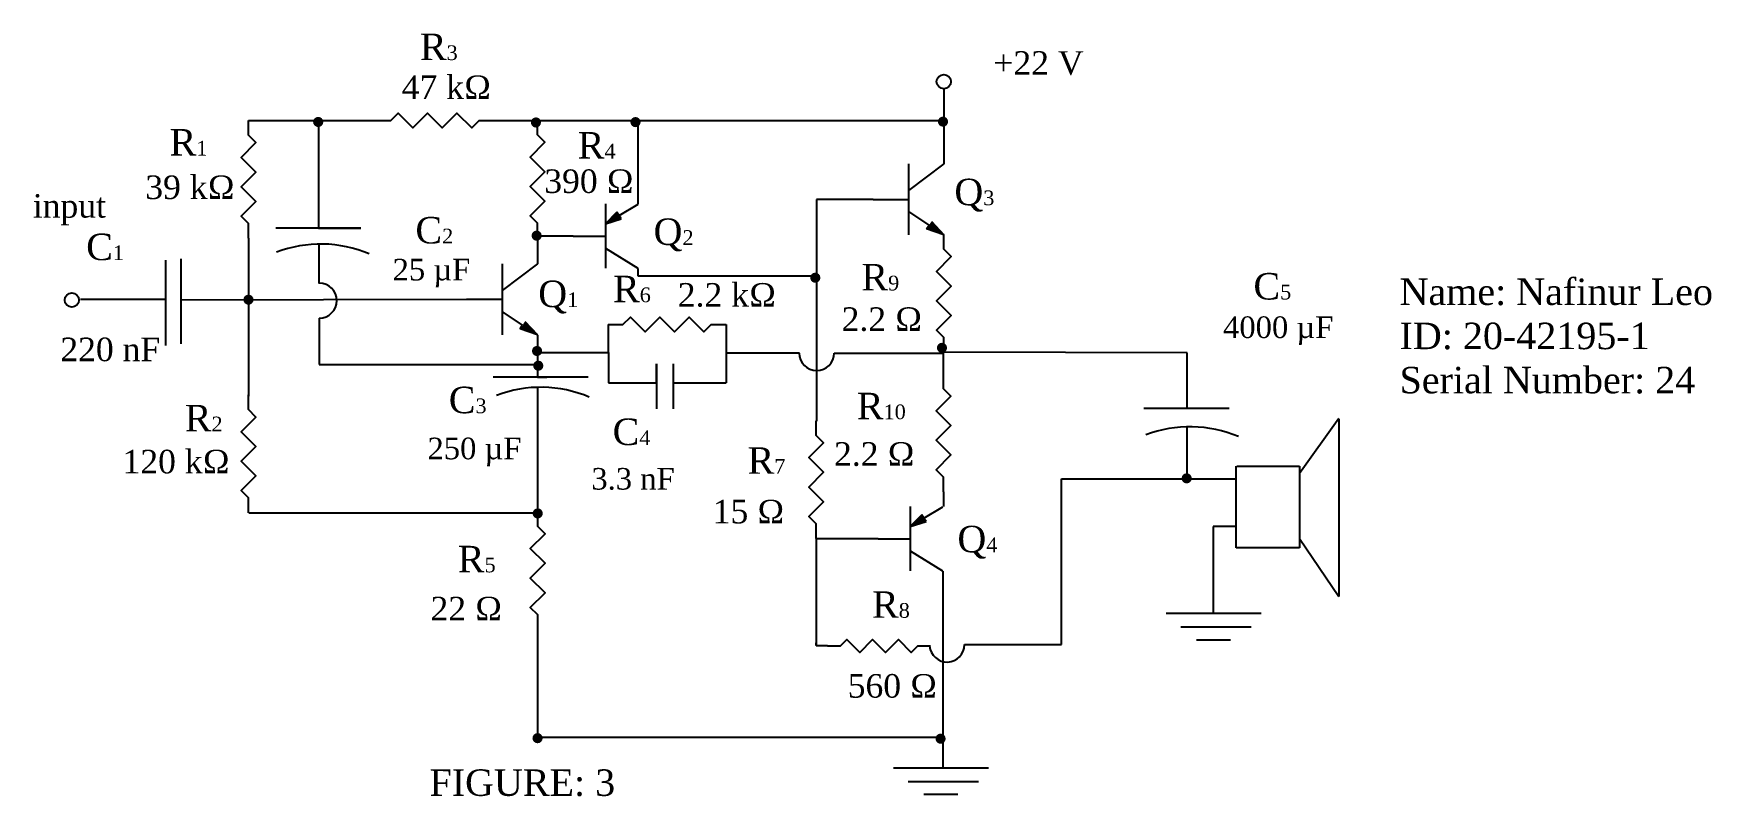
# Model space of a CAD drawing. Header units: inches. Extents: x 84.44 to 90.14, y 27.27 to 29.86.
import ezdxf

# ---------------------------------------------------------------- set-up
doc = ezdxf.new("R2010")
doc.units = ezdxf.units.IN
doc.header["$MEASUREMENT"] = 0

# ---------------------------------------------------------------- blocks, each defined once
blk = doc.blocks.new('Resistor')
at = {"color": 7}
blk.add_lwpolyline([(0, 0), (0.05, 0), (0.075, 0.025), (0.125, -0.025), (0.175, 0.025), (0.225, -0.025), (0.275, 0.025), (0.325, -0.025), (0.35, 0), (0.4, 0)], dxfattribs=at)
blk = doc.blocks.new('Transistor - PNP')
at = {"color": 7}
for p, q in [((0.200001, 0.2), (0.200001, -0.199999)), ((0.271557, 0.149194), (0.200001, 0.075)), ((0.200001, 0.075), (0.298053, 0.106791)), ((0.284805, 0.127992), (0.271557, 0.149194)), ((0.284805, 0.127992), (0.4024, 0.199023)), ((0.298053, 0.106791), (0.284805, 0.127992)), ((0, 0), (0.200001, 0)), ((0.200001, -0.074999), (0.400001, -0.199999))]:
    blk.add_line(p, q, dxfattribs=at)
blk.add_solid([(0.200001, 0.075), (0.298053, 0.106791), (0.271557, 0.149194)], dxfattribs=at)
blk = doc.blocks.new('Transistor - NPN')
at = {"color": 7}
for p, q in [((0.199999, 0.2), (0.199999, -0.2)), ((0.399999, 0.2), (0.199999, 0.05)), ((0, 0), (0.199999, 0)), ((0.316132, -0.145536), (0.201153, -0.069033)), ((0.302516, -0.166503), (0.316132, -0.145536)), ((0.399999, -0.2), (0.302516, -0.166503)), ((0.329748, -0.124569), (0.399999, -0.2))]:
    blk.add_line(p, q, dxfattribs=at)
blk.add_solid([(0.302516, -0.166503), (0.399999, -0.2), (0.329748, -0.124569)], dxfattribs=at)

msp = doc.modelspace()

# ---------------------------------------------------------------- hatches: boundary and pattern name
h = msp.add_hatch(color=256)
edge = h.paths.add_edge_path()
edge.add_arc((87.5297, 29.5579), 0.0173, 0, 360)
h = msp.add_hatch(color=256)
edge = h.paths.add_edge_path()
edge.add_arc((85.4078, 29.5568), 0.0173, 0, 360)
h = msp.add_hatch(color=256)
edge = h.paths.add_edge_path()
edge.add_arc((86.1473, 29.5551), 0.0173, 0, 360)
h = msp.add_hatch(color=256)
edge = h.paths.add_edge_path()
edge.add_arc((86.4854, 29.5563), 0.0173, 0, 360)
h = msp.add_hatch(color=256)
edge = h.paths.add_edge_path()
edge.add_arc((86.1497, 29.1704), 0.0173, 0, 360)
h = msp.add_hatch(color=256)
edge = h.paths.add_edge_path()
edge.add_arc((87.0961, 29.0276), 0.0173, 0, 360)
h = msp.add_hatch(color=256)
edge = h.paths.add_edge_path()
edge.add_arc((85.171, 28.953), 0.0173, 0, 360)
h = msp.add_hatch(color=256)
edge = h.paths.add_edge_path()
edge.add_arc((86.1511, 28.7787), 0.0173, 0, 360)
h = msp.add_hatch(color=256)
edge = h.paths.add_edge_path()
edge.add_arc((87.5263, 28.7894), 0.0173, 0, 360)
h = msp.add_hatch(color=256)
edge = h.paths.add_edge_path()
edge.add_arc((86.1552, 28.7288), 0.0173, 0, 360)
h = msp.add_hatch(color=256)
edge = h.paths.add_edge_path()
edge.add_arc((88.3574, 28.346), 0.0173, 0, 360)
h = msp.add_hatch(color=256)
edge = h.paths.add_edge_path()
edge.add_arc((86.1533, 28.2269), 0.0173, 0, 360)
h = msp.add_hatch(color=256)
edge = h.paths.add_edge_path()
edge.add_arc((86.1528, 27.4633), 0.0173, 0, 360)
h = msp.add_hatch(color=256)
edge = h.paths.add_edge_path()
edge.add_arc((87.5215, 27.4615), 0.0173, 0, 360)

# ---------------------------------------------------------------- linework, layer by layer
for p, q in [((87.5334, 29.4142), (87.5334, 29.667)), ((85.1707, 29.5621), (85.6104, 29.5621)), ((85.4093, 29.5625), (85.4093, 29.1963)), ((86.0048, 29.5617), (87.5334, 29.5617)), ((86.4941, 29.278), (86.4941, 29.5617)), ((87.0998, 29.2935), (87.0998, 28.5402)), ((87.2924, 29.2935), (87.0998, 29.2935)), ((85.553, 29.1963), (85.2636, 29.1963)), ((85.4093, 29.1963), (85.553, 29.1963)), ((85.1713, 29.1617), (85.1713, 28.6255)), ((85.4101, 29.1415), (85.4101, 29.0085)), ((86.2738, 29.169), (86.1528, 29.169)), ((86.1528, 29.1625), (86.1528, 29.0747)), ((84.8896, 29.087), (84.8896, 28.7976)), ((84.9409, 29.0921), (84.9409, 28.8028)), ((86.4929, 29.0595), (86.4929, 29.0339)), ((86.4929, 29.0339), (87.0998, 29.0339)), ((84.8901, 28.9531), (84.6007, 28.9531)), ((85.9118, 28.9541), (84.94, 28.9517)), ((85.4106, 28.8903), (85.4106, 28.7329)), ((86.3934, 28.7731), (86.3934, 28.8691)), ((86.7931, 28.8688), (86.7931, 28.6702)), ((86.1531, 28.8328), (86.1531, 28.6898)), ((85.4106, 28.7329), (86.1553, 28.7329)), ((86.1533, 28.7731), (86.3935, 28.7731)), ((86.3935, 28.7731), (86.3935, 28.6702)), ((86.5572, 28.6699), (86.5572, 28.7346)), ((86.5572, 28.7346), (86.5572, 28.5822)), ((86.6141, 28.5822), (86.6141, 28.7346)), ((86.7939, 28.7722), (87.0422, 28.7722)), ((87.1604, 28.7718), (87.5326, 28.7718)), ((87.5311, 28.7012), (87.5311, 28.772)), ((88.3589, 28.772), (87.5326, 28.7742)), ((88.3589, 28.5834), (88.3589, 28.772)), ((86.3248, 28.6894), (86.0021, 28.6894)), ((86.153, 28.6894), (86.184, 28.6894)), ((86.3936, 28.67), (86.5572, 28.67)), ((86.6141, 28.67), (86.7932, 28.67)), ((86.1524, 28.656), (86.1524, 28.2288)), ((88.5011, 28.5835), (88.2117, 28.5835)), ((88.3592, 28.3444), (88.3592, 28.52)), ((88.8741, 28.5489), (88.7407, 28.3629)), ((88.8744, 28.5471), (88.8744, 27.9447)), ((88.525, 28.11), (88.525, 28.3872)), ((88.5277, 28.3872), (88.741, 28.3872)), ((88.741, 28.3872), (88.741, 28.11)), ((87.9319, 27.7811), (87.9319, 28.3444)), ((87.9319, 28.3444), (88.525, 28.3444)), ((87.5311, 28.2999), (87.5311, 28.2508)), ((85.1719, 28.2288), (86.1524, 28.2288)), ((88.525, 28.182), (88.4477, 28.182)), ((88.4477, 28.182), (88.4477, 27.8888)), ((87.0991, 28.1413), (87.3096, 28.1413)), ((87.0992, 28.1416), (87.0992, 27.7767)), ((88.741, 28.11), (88.525, 28.11)), ((88.8741, 27.9434), (88.7407, 28.1408)), ((87.5292, 28.031), (87.5292, 27.3661)), ((88.6105, 27.8867), (88.2878, 27.8867)), ((86.1531, 27.8321), (86.1531, 27.4672)), ((88.5763, 27.841), (88.3375, 27.841)), ((87.1375, 27.7767), (87.0992, 27.7767)), ((87.0995, 27.7796), (87.0995, 27.787)), ((87.6028, 27.7811), (87.9319, 27.7811)), ((88.5063, 27.7968), (88.3909, 27.7968)), ((86.1531, 27.4672), (87.5292, 27.4672)), ((87.6848, 27.3612), (87.3621, 27.3612)), ((87.6506, 27.3155), (87.4118, 27.3155)), ((87.5806, 27.2714), (87.4652, 27.2714))]:
    msp.add_line(p, q)
for points in [[(85.5813, 29.1084, 0.194637), (85.2664, 29.1141, 0.520567)], [(86.3285, 28.6218, 0.194637), (86.0136, 28.6275, 0.520567)], [(88.5334, 28.4878, 0.194637), (88.2185, 28.4935, 0.520567)]]:
    msp.add_lwpolyline(points, format="xyb")
for centre in [(87.5324, 29.6938), (84.5712, 28.9517)]:
    msp.add_circle(centre, 0.0242)
for centre, start, end in [((85.4115, 28.9498), 270, 90), ((87.101, 28.7718), 180, 0), ((87.5435, 27.7811), 184.3385, 0)]:
    msp.add_arc(centre, 0.0593, start, end)

# ---------------------------------------------------------------- block references
for p in [(85.6042, 29.5615), (86.3929, 28.869)]:
    msp.add_blockref('Resistor', p)
at = {"rotation": 90}
for p in [(85.1711, 29.1616), (86.1528, 29.1627), (87.5326, 28.7742), (87.531, 28.3004), (85.1711, 28.2294), (87.0992, 28.1416), (86.1532, 27.8324)]:
    msp.add_blockref('Resistor', p, dxfattribs=at)
for name, p, xscale, yscale, zscale in [('Transistor - NPN', (87.2923, 29.2938), 0.6011662724153695, 0.6011662724153677, 0.6011662724153682), ('Transistor - PNP', (86.2739, 29.1691), 0.5472218865311174, 0.5472218865311174, 0.5472218865311176), ('Transistor - NPN', (85.9119, 28.9542), 0.6011662724153695, 0.6011662724153677, 0.6011662724153682), ('Transistor - PNP', (87.3093, 28.1409), 0.5472218865311174, 0.5472218865311174, 0.5472218865311176), ('Resistor', (87.1375, 27.7767), 0.8756132108935617, 0.8756132108935621, 0.8756132108935617)]:
    msp.add_blockref(name, p, dxfattribs=dict(xscale=xscale, yscale=yscale, zscale=zscale))

# ---------------------------------------------------------------- texts
at = {"attachment_point": 1}
for s, insert, char_height, width in [('{\\fTimes New Roman|b0|i0|c0|p18;\\H0.45x;R\\H0.5556x;3}', (85.7533, 29.8571), 0.2, 0.613129), ('{\\fTimes New Roman|b0|i0|c0|p18;+22 V }', (87.7008, 29.7972), 0.08, 0.839833), ('{\\fTimes New Roman|b0|i0|c0|p18;47 kΩ}', (85.6914, 29.7148), 0.08, 0.839833), ('{\\fTimes New Roman|b0|i0|c0|p18;\\H0.45x;R\\H0.5556x;1}', (84.9032, 29.5328), 0.2, 0.613129), ('{\\fTimes New Roman|b0|i0|c0|p18;\\H0.45x;R\\H0.5556x;4}', (86.2892, 29.5225), 0.2, 0.613129), ('{\\fTimes New Roman|b0|i0|c0|p18;39 kΩ}', (84.8206, 29.375), 0.08, 0.839833), ('{\\fTimes New Roman|b0|i0|c0|p18;390 Ω}', (86.1757, 29.3956), 0.08, 0.839833), ('{\\fTimes New Roman|b0|i0|c0|p18;\\H0.45x;Q\\H0.5556x;3}', (87.5684, 29.364), 0.2, 0.613129), ('{\\fTimes New Roman|b0|i0|c0|p18;input}', (84.4386, 29.3117), 0.08, 0.839833), ('{\\fTimes New Roman|b0|i0|c0|p18;\\H0.45x;C\\H0.5556x;2}', (85.7379, 29.2341), 0.2, 0.613129), ('{\\fTimes New Roman|b0|i0|c0|p18;\\H0.45x;C\\H0.5556x;1}', (84.6198, 29.1775), 0.2, 0.613129), ('{\\fTimes New Roman|b0|i0|c0|p18;\\H0.45x;Q\\H0.5556x;2}', (86.5468, 29.229), 0.2, 0.613129), ('{\\fTimes New Roman|b0|i0|c0|p18;\\H0.9167x;25 µF}', (85.6604, 29.0918), 0.08, 0.839833), ('{\\fTimes New Roman|b0|i0|c0|p18;\\H0.45x;R\\H0.5556x;9}', (87.2527, 29.0745), 0.2, 0.613129), ('{\\fTimes New Roman|b0|i0|c0|p18;\\H0.45x;Q\\H0.5556x;1}', (86.1552, 29.0179), 0.2, 0.613129), ('{\\fTimes New Roman|b0|i0|c0|p18;\\H0.45x;R\\H0.5556x;6}', (86.4091, 29.0345), 0.2, 0.613129), ('{\\fTimes New Roman|b0|i0|c0|p18;2.2 kΩ}', (86.6291, 29.0094), 0.08, 0.839833), ('{\\fTimes New Roman|b0|i0|c0|p18;\\H0.45x;C\\H0.5556x;5}', (88.584, 29.0436), 0.2, 0.613129), ('{\\fTimes New Roman|b0|i0|c0|p18;\\C6;Name: Nafinur Leo\\PID: 20-42195-1\\PSerial Number: 24}', (89.0803, 29.025), 0.09, 2.955073), ('{\\fTimes New Roman|b0|i0|c0|p18;2.2 Ω}', (87.1855, 28.927), 0.08, 0.839833), ('{\\fTimes New Roman|b0|i0|c0|p18;\\H0.9167x;4000 µF}', (88.4808, 28.8961), 0.08, 0.839833), ('{\\fTimes New Roman|b0|i0|c0|p18;220 nF}', (84.5321, 28.8241), 0.08, 0.839833), ('{\\fTimes New Roman|b0|i0|c0|p18;\\H0.45x;C\\H0.5556x;3}', (85.8512, 28.6574), 0.2, 0.613129), ('{\\fTimes New Roman|b0|i0|c0|p18;\\H0.45x;R\\H0.5556x;10}', (87.2372, 28.6368), 0.2, 0.613129), ('{\\fTimes New Roman|b0|i0|c0|p18;\\H0.45x;R\\H0.5556x;2}', (84.9547, 28.5957), 0.2, 0.613129), ('{\\fTimes New Roman|b0|i0|c0|p18;\\H0.45x;C\\H0.5556x;4}', (86.4077, 28.5493), 0.2, 0.613129), ('{\\fTimes New Roman|b0|i0|c0|p18;120 kΩ}', (84.7433, 28.443), 0.08, 0.839833), ('{\\fTimes New Roman|b0|i0|c0|p18;\\H0.9167x;250 µF}', (85.7789, 28.4842), 0.08, 0.839833), ('{\\fTimes New Roman|b0|i0|c0|p18;\\H0.45x;R\\H0.5556x;7}', (86.8662, 28.4515), 0.2, 0.613129), ('{\\fTimes New Roman|b0|i0|c0|p18;2.2 Ω}', (87.1598, 28.4688), 0.08, 0.839833), ('{\\fTimes New Roman|b0|i0|c0|p18;\\H0.9167x;3.3 nF}', (86.3354, 28.3812), 0.08, 0.839833), ('{\\fTimes New Roman|b0|i0|c0|p18;15 Ω}', (86.7476, 28.2731), 0.08, 0.839833), ('{\\fTimes New Roman|b0|i0|c0|p18;\\H0.45x;Q\\H0.5556x;4}', (87.5787, 28.1849), 0.2, 0.613129), ('{\\fTimes New Roman|b0|i0|c0|p18;\\H0.45x;R\\H0.5556x;5}', (85.8821, 28.1168), 0.2, 0.613129), ('{\\fTimes New Roman|b0|i0|c0|p18;22 Ω}', (85.7892, 27.9436), 0.08, 0.839833), ('{\\fTimes New Roman|b0|i0|c0|p18;\\H0.45x;R\\H0.5556x;8}', (87.2887, 27.9623), 0.2, 0.613129), ('{\\fTimes New Roman|b0|i0|c0|p18;560 Ω}', (87.2061, 27.681), 0.08, 0.839833), ('{\\fTimes New Roman|b0|i0|c0|p18;\\C6;FIGURE: 3}', (85.7857, 27.3573), 0.09, 1.671842)]:
    msp.add_mtext(s, dxfattribs=dict(at, insert=insert, char_height=char_height, width=width))

doc.saveas('drawing.dxf')
